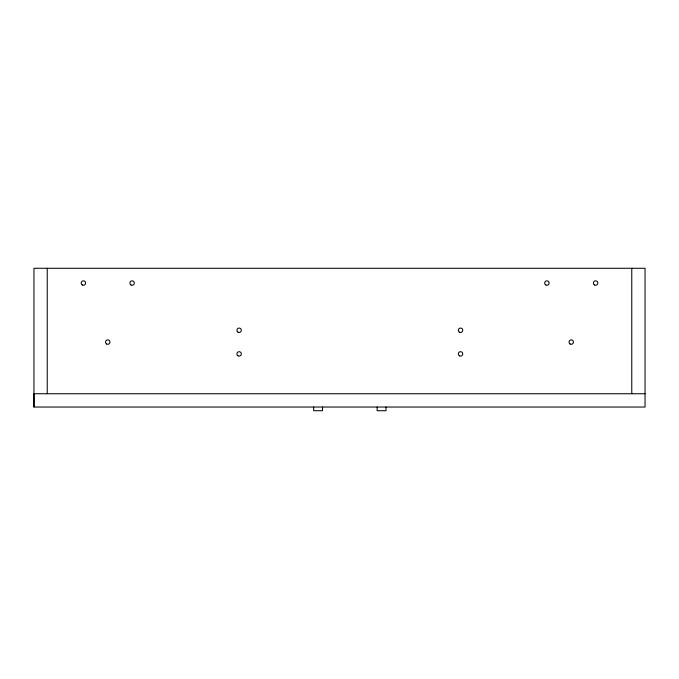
<?xml version="1.0" encoding="UTF-8"?>
<svg xmlns="http://www.w3.org/2000/svg" width="679" height="679" viewBox="0 0 679 679"><rect width="100%" height="100%" fill="white"/><g stroke="black" fill="none" stroke-linecap="round" stroke-linejoin="round"><path stroke-width="1.02" d="M33.95 407.035L33.95 268.281L645.05 268.281L645.05 407.035L33.95 407.035L33.95 393.744L645.05 393.744M631.767 268.281L631.767 393.744M385.995 407.035L385.995 410.719L377.142 410.719L377.142 407.035M322.525 407.035L322.525 410.719L313.673 410.719L313.673 407.035M47.233 268.281L47.233 393.744M459.428 332.192A2.215 2.215 0 0 0 462.755 330.274A2.215 2.215 0 0 0 459.428 328.356A2.215 2.215 0 0 0 459.428 332.192M459.428 355.813A2.215 2.215 0 0 0 462.755 353.895A2.215 2.215 0 0 0 459.428 351.977A2.215 2.215 0 0 0 459.428 355.813M238.015 355.813A2.215 2.215 0 0 0 241.342 353.895A2.215 2.215 0 0 0 238.015 351.977A2.215 2.215 0 0 0 238.015 355.813M238.015 332.192A2.215 2.215 0 0 0 241.342 330.274A2.215 2.215 0 0 0 238.015 328.356A2.215 2.215 0 0 0 238.015 332.192M545.78 284.959A2.215 2.215 0 0 0 549.107 283.041A2.215 2.215 0 0 0 545.78 281.123A2.215 2.215 0 0 0 545.78 284.959M594.49 284.959A2.215 2.215 0 0 0 597.817 283.041A2.215 2.215 0 0 0 594.49 281.123A2.215 2.215 0 0 0 594.49 284.959M570.139 343.998A2.215 2.215 0 0 0 573.458 342.08A2.215 2.215 0 0 0 570.139 340.162A2.215 2.215 0 0 0 570.139 343.998M82.295 284.959A2.215 2.215 0 0 0 85.613 283.041A2.215 2.215 0 0 0 82.295 281.123A2.215 2.215 0 0 0 82.295 284.959M131.005 284.959A2.215 2.215 0 0 0 134.323 283.041A2.215 2.215 0 0 0 131.005 281.123A2.215 2.215 0 0 0 131.005 284.959M106.645 343.998A2.215 2.215 0 0 0 109.973 342.08A2.215 2.215 0 0 0 106.645 340.162A2.215 2.215 0 0 0 106.645 343.998"/></g></svg>
